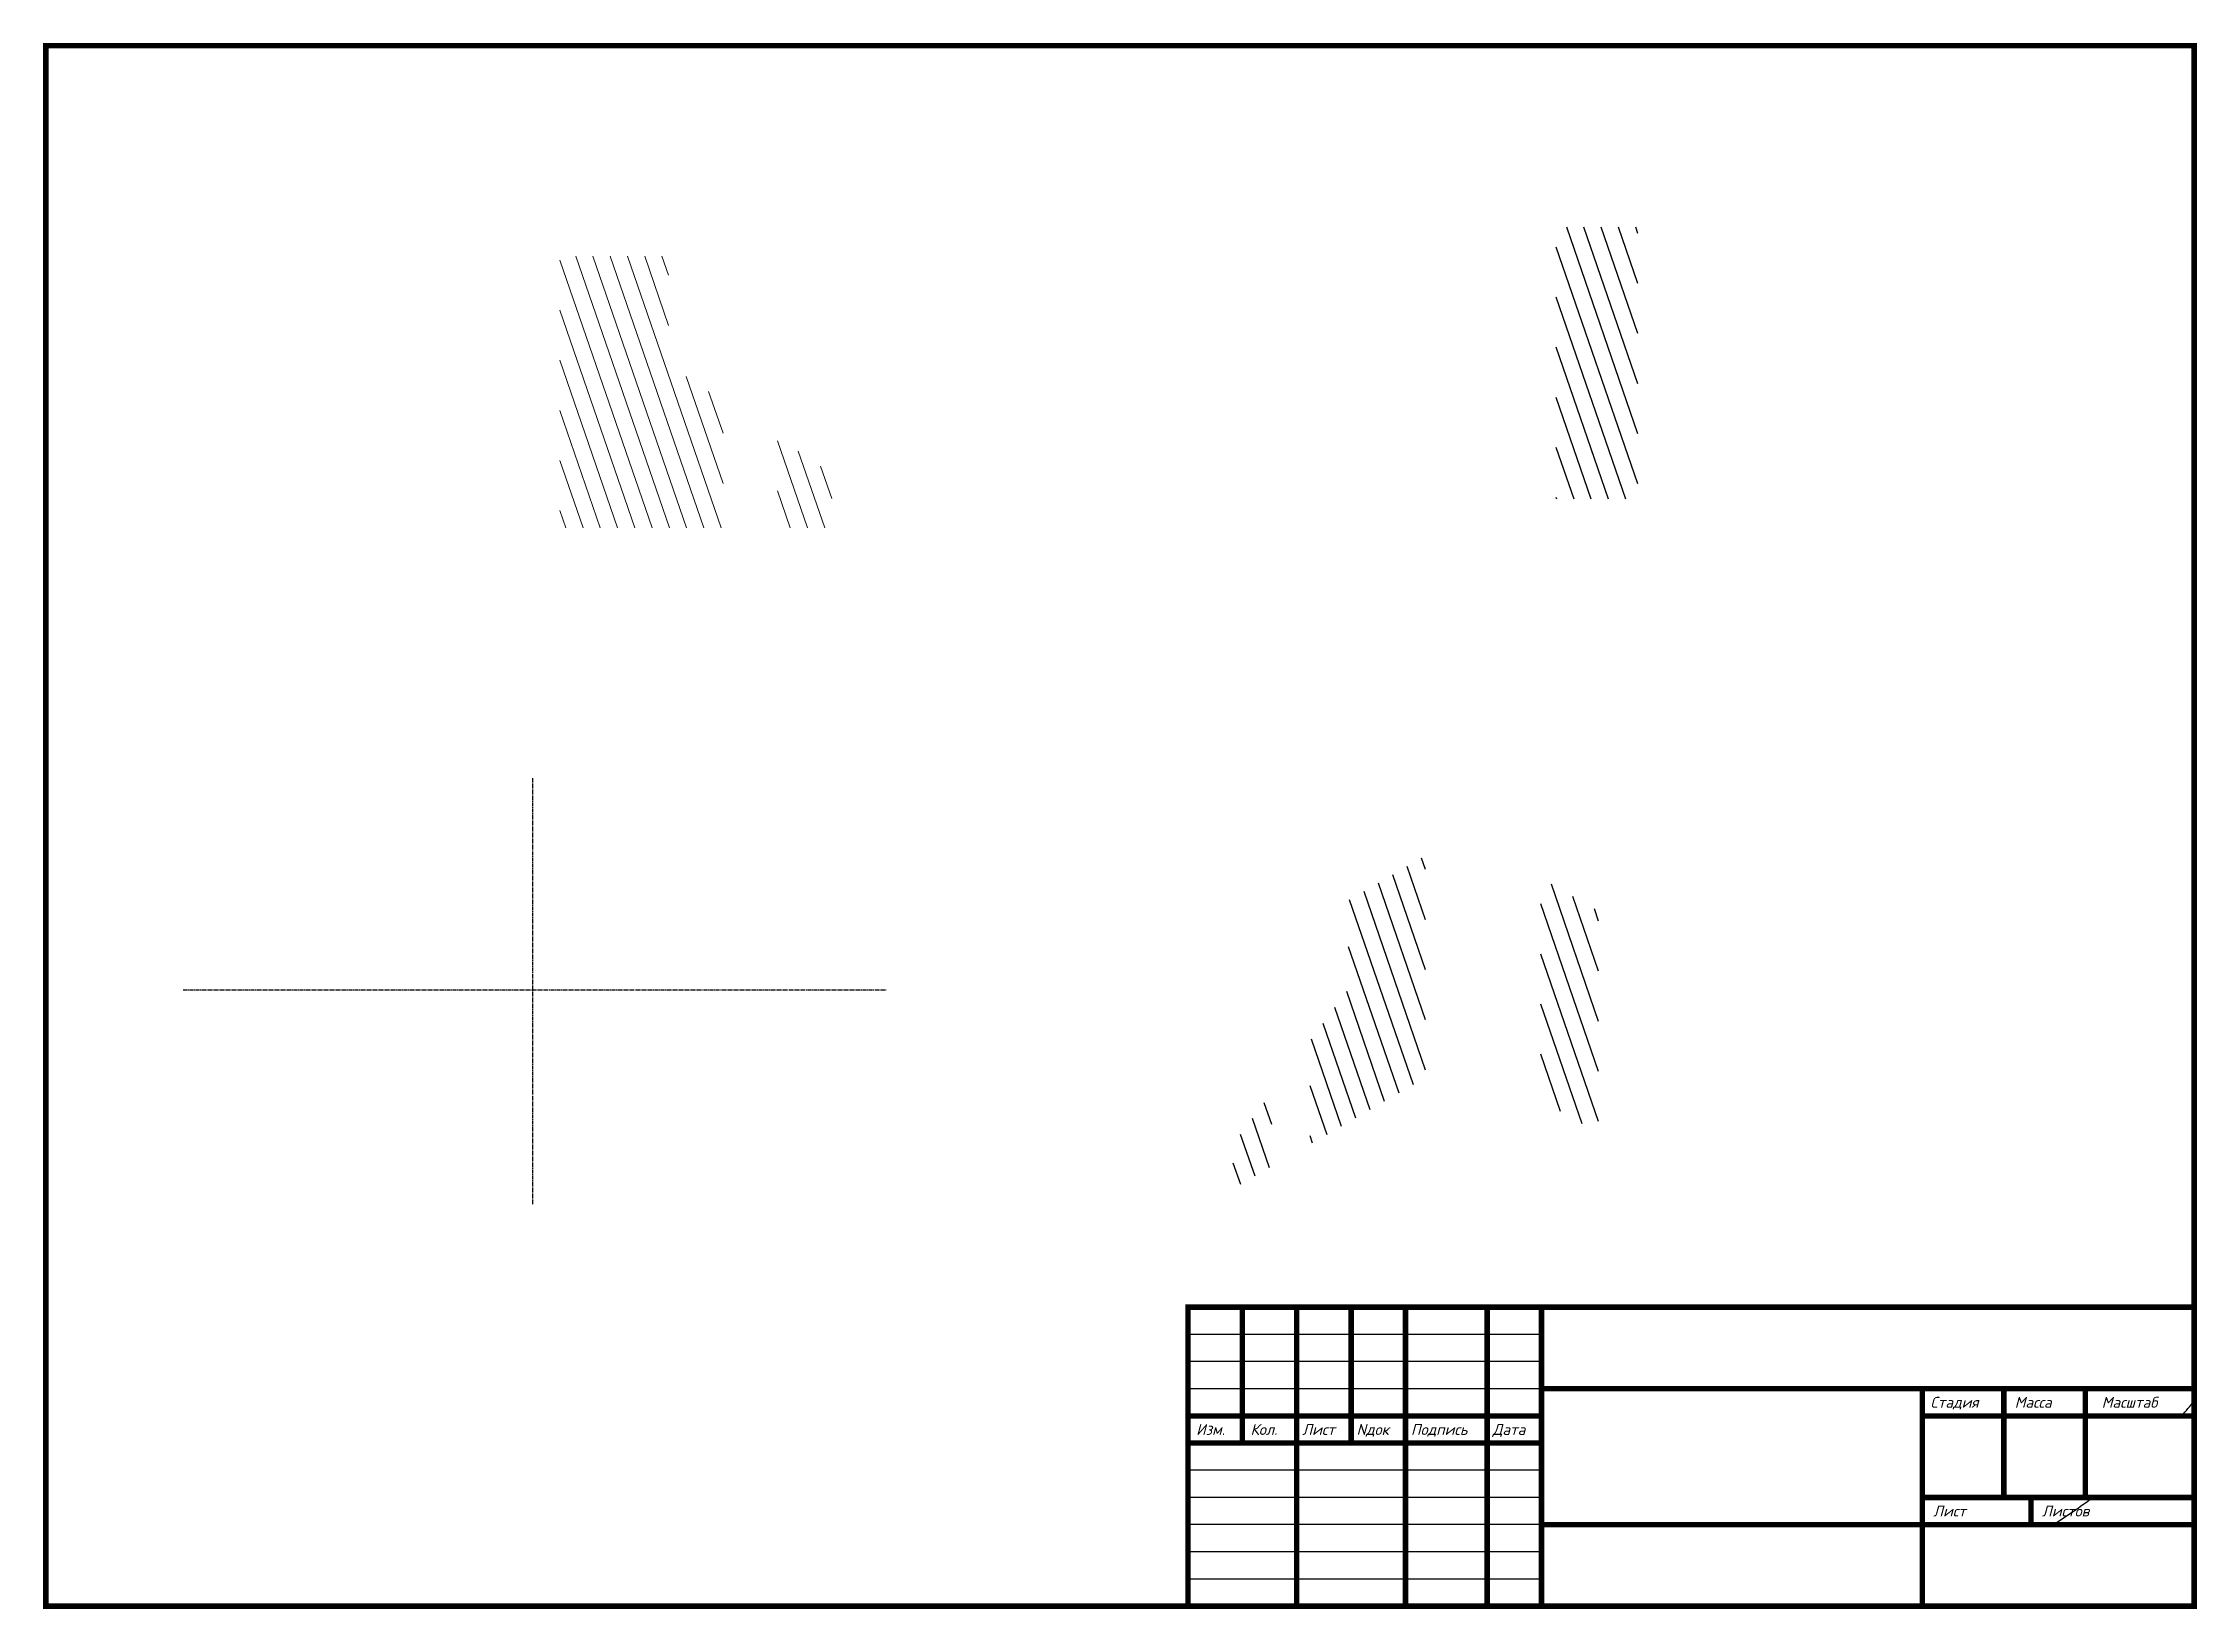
# Paper-space layout 'Лист1' of a CAD drawing. Header units: inches, sheet in millimetres. Extents: x 18 to 414, y 4 to 292.
import ezdxf

# ---------------------------------------------------------------- set-up
doc = ezdxf.new("R2010")
doc.units = ezdxf.units.IN
doc.header["$MEASUREMENT"] = 0
doc.linetypes.add('CENTER2', pattern=[1.125, 0.75, -0.125, 0.125, -0.125])
doc.layers.add('MD_Штриховка', color=7, linetype='Continuous', lineweight=25)
doc.styles.get("Standard").update_dxf_attribs({"font": 'isocpeur.ttf', "oblique": 15, "height": 5})
pattern_1 = [(109, (0, 0), (-2.836556, -0.976704), [])]

# ---------------------------------------------------------------- blocks, each defined once
blk = doc.blocks.new('*U4')
at = {"color": 0, "linetype": 'CENTER2', "transparency": 16777216}
blk.add_line((0, -39.41), (0, 38.94), dxfattribs=at)
blk = doc.blocks.new('*U5')
at = {"color": 0, "linetype": 'CENTER2', "transparency": 16777216}
blk.add_line((-64.25, 0), (65.12, 0), dxfattribs=at)

psp = doc.layouts.new('Лист1')

# ---------------------------------------------------------------- hatches: boundary and pattern name
at = {"layer": 'MD_Штриховка'}
h = psp.add_hatch(dxfattribs=at)
h.set_pattern_fill('_U', color=256, scale=3, angle=109, style=0, pattern_type=0)
h.set_pattern_definition(pattern_1)
h.paths.add_polyline_path([(311.17, 208.49), (311.17, 258.49), (296.17, 258.49), (296.17, 208.49)], flags=0)
at = {"layer": 'MD_Штриховка', "lineweight": 0}
h = psp.add_hatch(dxfattribs=at)
h.set_pattern_fill('_U', color=256, scale=3, angle=109, style=0, pattern_type=0)
h.set_pattern_definition(pattern_1)
h.paths.add_polyline_path([(132.97, 233.18), (132.97, 253.18), (112.97, 253.18), (112.97, 203.18), (142.97, 203.18), (142.97, 226.51)], flags=0)
h.paths.add_polyline_path([(162.97, 203.18), (162.97, 213.18), (152.97, 219.84), (152.97, 203.18)], flags=0)
at = {"layer": 'MD_Штриховка'}
h = psp.add_hatch(dxfattribs=at)
h.set_pattern_fill('_U', color=256, scale=3, angle=109, style=0, pattern_type=0)
h.set_pattern_definition(pattern_1)
h.paths.add_polyline_path([(258, 134.7), (258, 118.37), (250.93, 108.84), (250.93, 89.79), (272.14, 102.04), (272.14, 142.86)], flags=0)
h.paths.add_polyline_path([(236.78, 89.79), (236.78, 81.62), (243.85, 85.71), (243.85, 99.32)], flags=0)
h = psp.add_hatch(dxfattribs=at)
h.set_pattern_fill('_U', color=256, scale=3, angle=109, style=0, pattern_type=0)
h.set_pattern_definition(pattern_1)
h.paths.add_polyline_path([(303.96, 91.83), (303.96, 132.66), (293.35, 138.78), (293.35, 97.95)], flags=0)

# ---------------------------------------------------------------- linework, layer by layer
for p, q in [((293.46, 54.87), (228.46, 54.87)), ((293.46, 49.87), (228.46, 49.87)), ((293.46, 44.87), (228.46, 44.87)), ((293.46, 29.87), (228.46, 29.87)), ((293.46, 24.87), (228.46, 24.87)), ((293.46, 19.87), (228.46, 19.87)), ((293.46, 14.87), (228.46, 14.87)), ((293.46, 9.87), (228.46, 9.87))]:
    psp.add_line(p, q)
at = {"lineweight": 13, "const_width": 1}
psp.add_lwpolyline([(18.46, 4.87), (18.46, 291.87), (413.46, 291.87), (413.46, 4.87)], close=True, dxfattribs=at)
at = {"const_width": 1}
for points in [[(228.46, 4.87), (228.46, 59.87), (413.46, 59.87)], [(238.46, 34.87), (238.46, 59.87)], [(248.46, 59.87), (248.46, 4.87)], [(258.46, 59.87), (258.46, 34.87)], [(268.46, 4.87), (268.46, 59.87)], [(283.46, 59.87), (283.46, 4.87)], [(293.46, 59.87), (293.46, 4.87)], [(293.46, 44.87), (413.46, 44.87)], [(363.46, 44.87), (363.46, 4.87)], [(378.46, 44.87), (378.46, 24.87)], [(393.46, 44.87), (393.46, 24.87)], [(293.46, 39.87), (228.46, 39.87)], [(363.46, 39.87), (413.46, 39.87)], [(293.46, 34.87), (228.46, 34.87)], [(363.46, 24.87), (413.46, 24.87)], [(383.46, 24.87), (383.46, 19.87)], [(293.46, 19.87), (413.46, 19.87)]]:
    psp.add_lwpolyline(points, dxfattribs=at)
at = {"linetype": 'ByBlock', "lineweight": 25}
for start, end in [(318.3344, 320.1909), (302.1562, 306.7604)]:
    psp.add_arc((328.96, 112.99), 110, start, end, dxfattribs=at)

# ---------------------------------------------------------------- block references
at = {"linetype": 'CENTER2'}
for name in ['*U4', '*U5']:
    psp.add_blockref(name, (107.98, 118.24), dxfattribs=at)

# ---------------------------------------------------------------- texts
at = {"oblique": 15}
for s, p in [('Стадия', (364.96, 41.37)), ('Масса', (380.46, 41.37)), ('Масштаб', (396.46, 41.37)), ('Изм.', (229.96, 36.37)), ('Кол.', (239.96, 36.37)), ('Лист', (249.46, 36.37)), ('Nдок', (259.46, 36.37)), ('Подпись', (269.46, 36.37)), ('Дата', (284.46, 36.37)), ('Лист', (365.46, 21.37)), ('Листов', (385.46, 21.37))]:
    psp.add_text(s, height=2, dxfattribs=at).set_placement(p)

doc.saveas('drawing.dxf')
